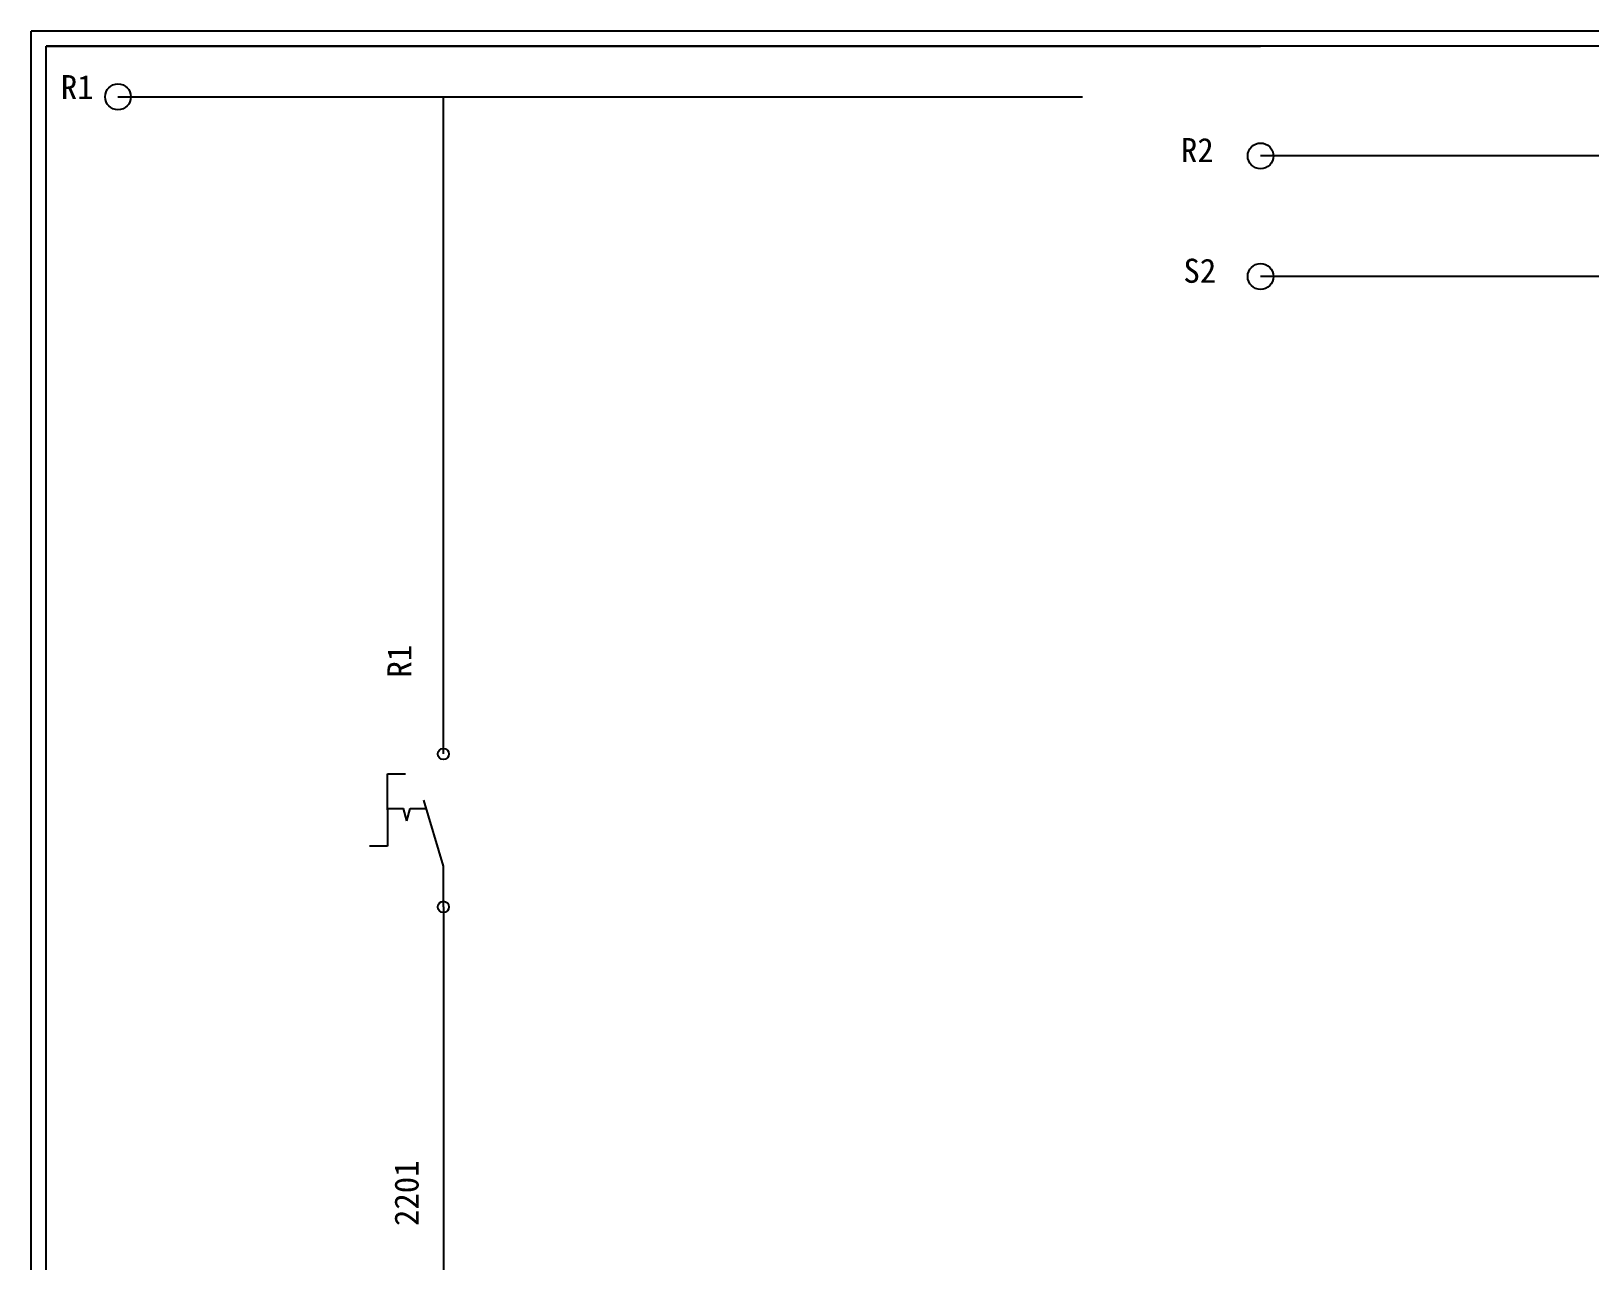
# Model space of a CAD drawing. Extents: x 10 to 297, y 3 to 207.
# Drawn here: x 10 to 139.3, y 105 to 207 of the extents above; entities that cross this region are included whole.
import ezdxf

# ---------------------------------------------------------------- set-up
doc = ezdxf.new("R2010")
doc.units = 0
doc.layers.get('0').update_dxf_attribs({"linetype": 'CONTINUOUS'})
for name, color, linetype in [('7', 7, 'CONTINUOUS'), ('圖框層', 7, 'CONTINUOUS'), ('標尺寸層', 3, 'CONTINUOUS')]:
    doc.layers.add(name, color=color, linetype=linetype)
doc.styles.add('STSL', font='kaiu.ttf')

msp = doc.modelspace()

# ---------------------------------------------------------------- linework, layer by layer
for p, q in [((44.19, 147.02), (44.19, 164.75)), ((39.55, 142.38), (39.55, 145.38)), ((39.55, 145.38), (41.05, 145.38)), ((39.55, 142.38), (39.55, 139.38)), ((41.16, 141.49), (40.89, 142.49)), ((41.16, 141.49), (41.43, 142.49)), ((39.55, 139.38), (38.05, 139.38)), ((44.19, 134.34), (44.19, 137.73))]:
    msp.add_line(p, q)
for centre in [(17.2, 201.52), (111.97, 196.62), (111.97, 186.62)]:
    msp.add_circle(centre, 1.07)
at = {"layer": '7'}
for p, q in [((39.55, 142.49), (40.89, 142.49)), ((41.43, 142.49), (42.77, 142.49))]:
    msp.add_line(p, q, dxfattribs=at)
for centre in [(44.19, 147.02), (44.19, 134.34)]:
    msp.add_circle(centre, 0.464, dxfattribs=at)
at = {"layer": '圖框層', "color": 7}
for p, q in [((297, 206.97), (10, 206.97)), ((10, 3), (10, 206.97)), ((295.75, 205.72), (11.25, 205.72)), ((11.25, 4.25), (11.25, 205.72))]:
    msp.add_line(p, q, dxfattribs=at)
at = {"layer": '標尺寸層', "color": 7}
for p, q in [((11.25, 205.72), (111.97, 205.72)), ((17.2, 201.52), (97.2, 201.52)), ((44.19, 164.75), (44.19, 201.52)), ((185.5, 196.62), (111.97, 196.62)), ((185.5, 186.62), (111.97, 186.62)), ((44.19, 137.73), (42.58, 143.2)), ((44.19, 134.34), (44.19, 134.34)), ((44.19, 134.34), (44.19, 114.27)), ((44.19, 114.27), (44.19, 84.27))]:
    msp.add_line(p, q, dxfattribs=at)

# ---------------------------------------------------------------- texts
at = {"layer": '圖框層', "color": 4, "style": 'STSL'}
for s, p in [('R1', (12.46, 201.33)), ('R2', (105.36, 196.11)), ('S2', (105.57, 186.1))]:
    msp.add_text(s, height=2, dxfattribs=at).set_placement(p)
for s, p in [('R1', (41.54, 153.36)), ('2201', (42.13, 107.87))]:
    msp.add_text(s, height=2, rotation=90, dxfattribs=at).set_placement(p)

doc.saveas('drawing.dxf')
